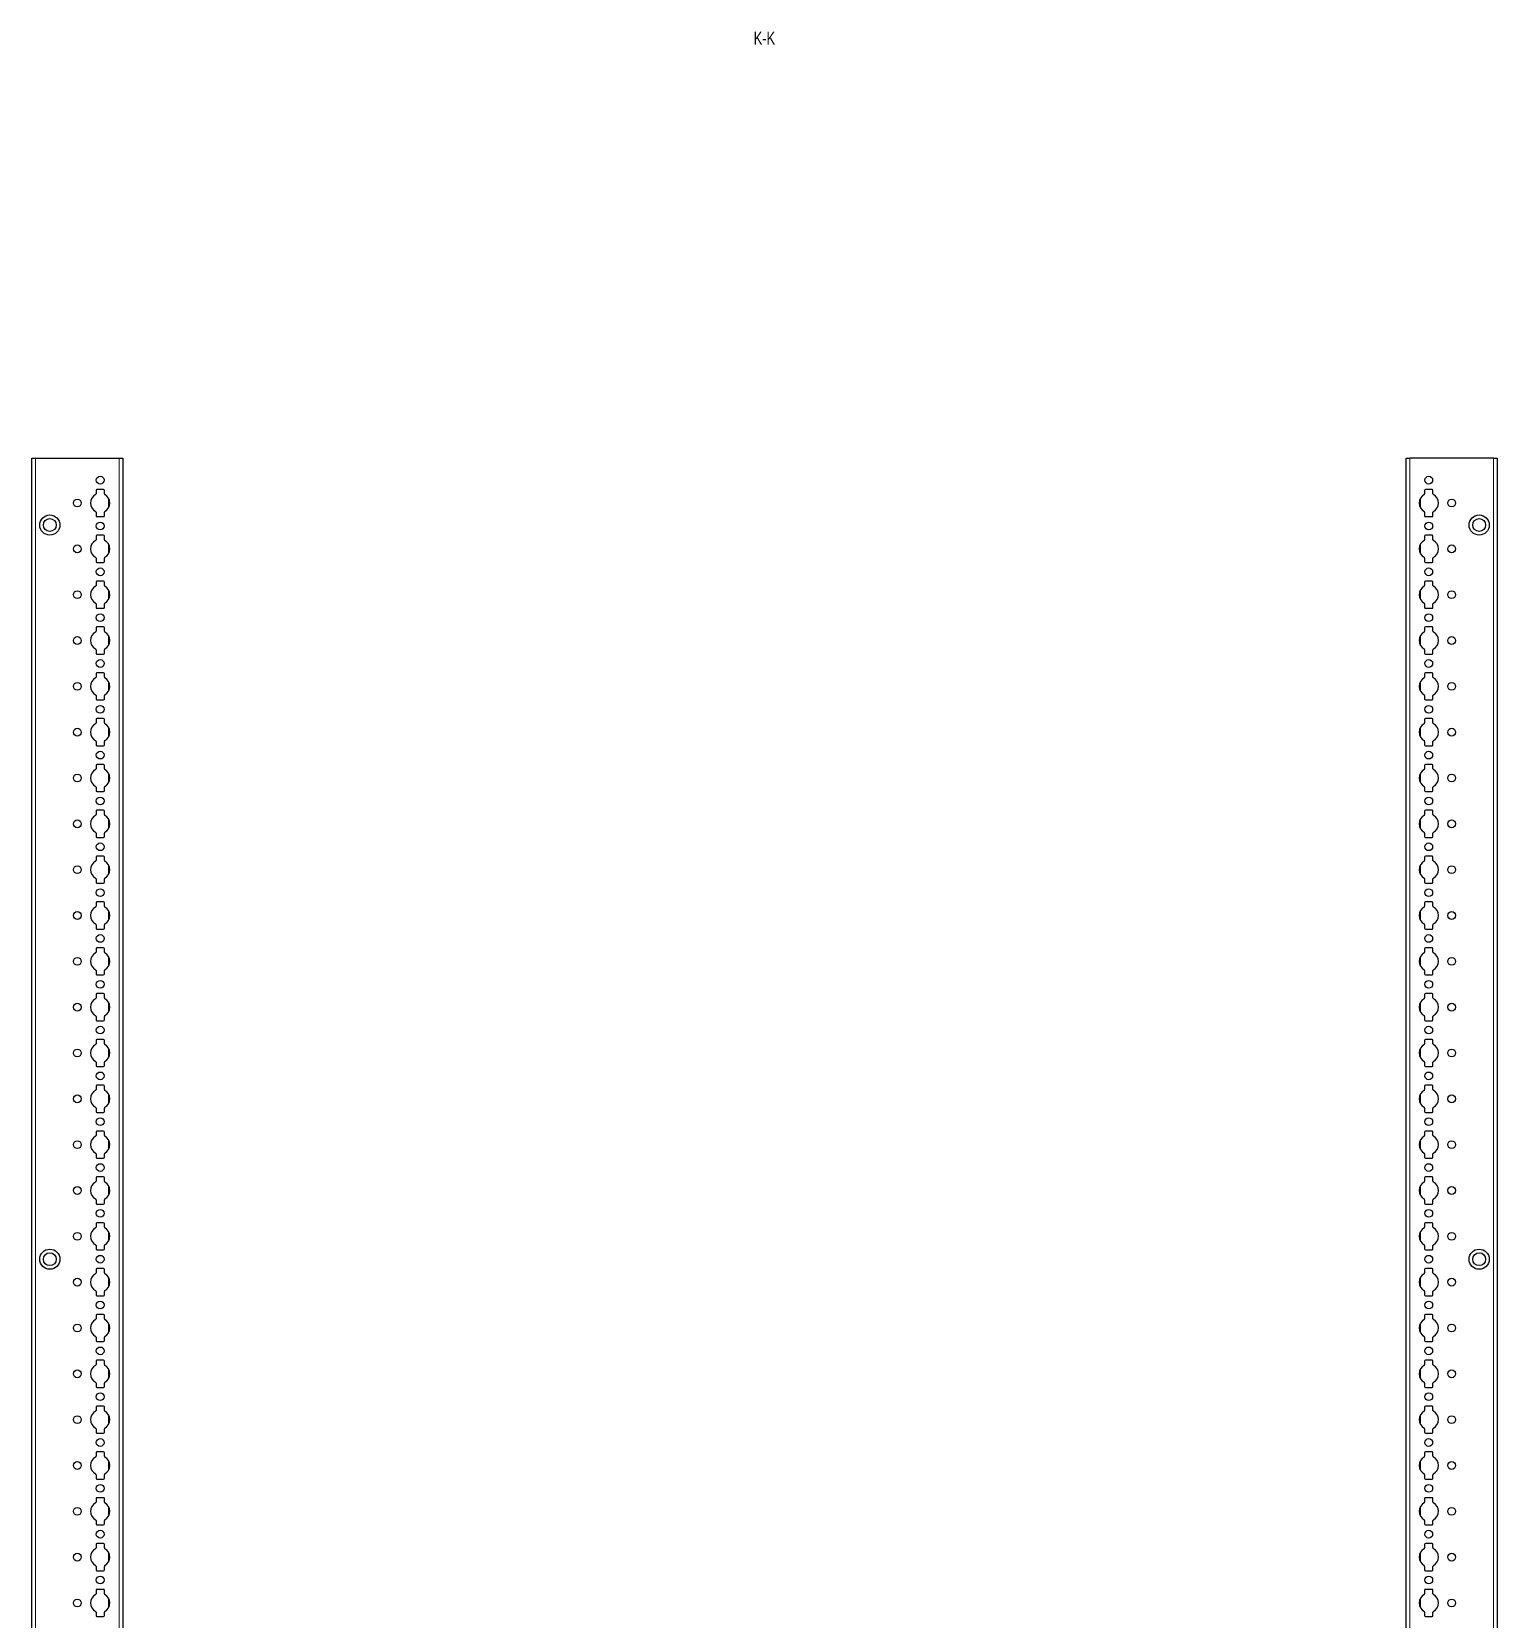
# Model space of a CAD drawing. Header units: millimetres. Extents: x -199 to 4054, y -1847 to 1507.
# Drawn here: x 3255 to 4054, y 14 to 880 of the extents above; entities that cross this region are included whole.
import ezdxf

# ---------------------------------------------------------------- set-up
doc = ezdxf.new("R2010")
doc.units = ezdxf.units.MM
doc.layers.add('FORMAT', color=7, linetype='Continuous')
doc.styles.add('SLDTEXTSTYLE0', font='TXT', dxfattribs={"width": 0.75})

msp = doc.modelspace()

# ---------------------------------------------------------------- linework, layer by layer
at = {"color": 7, "linetype": 'Continuous', "lineweight": 25}
for p, q in [((3254.87, -851.79), (3254.87, 647.21)), ((3254.87, 647.21), (3256.87, 647.21)), ((3256.87, 647.21), (3302.57, 647.21)), ((3302.57, 647.21), (3304.57, 647.21)), ((3304.57, 647.21), (3304.57, -851.79)), ((4004.57, -851.79), (4004.57, 647.21)), ((4004.57, 647.21), (4006.57, 647.21)), ((4052.27, 647.21), (4006.57, 647.21)), ((4052.27, 647.21), (4054.27, 647.21)), ((4054.27, 647.21), (4054.27, -851.79)), ((3289.92, 629.61), (3289.92, 627.73)), ((3294.02, 630.11), (3290.42, 630.11)), ((3294.52, 627.73), (3294.52, 629.61)), ((4014.62, 629.61), (4014.62, 627.73)), ((4018.72, 630.11), (4015.12, 630.11)), ((4019.22, 627.73), (4019.22, 629.61)), ((3289.92, 617.68), (3289.92, 615.81)), ((3290.42, 615.31), (3294.02, 615.31)), ((3294.52, 615.81), (3294.52, 617.68)), ((4014.62, 617.68), (4014.62, 615.81)), ((4015.12, 615.31), (4018.72, 615.31)), ((4019.22, 615.81), (4019.22, 617.68)), ((3289.92, 604.61), (3289.92, 602.73)), ((3294.02, 605.11), (3290.42, 605.11)), ((3294.52, 602.73), (3294.52, 604.61)), ((4014.62, 604.61), (4014.62, 602.73)), ((4018.72, 605.11), (4015.12, 605.11)), ((4019.22, 602.73), (4019.22, 604.61)), ((3289.92, 592.68), (3289.92, 590.81)), ((3290.42, 590.31), (3294.02, 590.31)), ((3294.52, 590.81), (3294.52, 592.68)), ((4014.62, 592.68), (4014.62, 590.81)), ((4015.12, 590.31), (4018.72, 590.31)), ((4019.22, 590.81), (4019.22, 592.68)), ((3289.92, 579.61), (3289.92, 577.73)), ((3294.02, 580.11), (3290.42, 580.11)), ((3294.52, 577.73), (3294.52, 579.61)), ((4014.62, 579.61), (4014.62, 577.73)), ((4018.72, 580.11), (4015.12, 580.11)), ((4019.22, 577.73), (4019.22, 579.61)), ((3289.92, 567.68), (3289.92, 565.81)), ((3290.42, 565.31), (3294.02, 565.31)), ((3294.52, 565.81), (3294.52, 567.68)), ((4014.62, 567.68), (4014.62, 565.81)), ((4015.12, 565.31), (4018.72, 565.31)), ((4019.22, 565.81), (4019.22, 567.68)), ((3289.92, 554.61), (3289.92, 552.73)), ((3294.02, 555.11), (3290.42, 555.11)), ((3294.52, 552.73), (3294.52, 554.61)), ((4014.62, 554.61), (4014.62, 552.73)), ((4018.72, 555.11), (4015.12, 555.11)), ((4019.22, 552.73), (4019.22, 554.61)), ((3289.92, 542.68), (3289.92, 540.81)), ((3290.42, 540.31), (3294.02, 540.31)), ((3294.52, 540.81), (3294.52, 542.68)), ((4014.62, 542.68), (4014.62, 540.81)), ((4015.12, 540.31), (4018.72, 540.31)), ((4019.22, 540.81), (4019.22, 542.68)), ((3289.92, 529.61), (3289.92, 527.73)), ((3294.02, 530.11), (3290.42, 530.11)), ((3294.52, 527.73), (3294.52, 529.61)), ((4014.62, 529.61), (4014.62, 527.73)), ((4018.72, 530.11), (4015.12, 530.11)), ((4019.22, 527.73), (4019.22, 529.61)), ((3289.92, 517.68), (3289.92, 515.81)), ((3290.42, 515.31), (3294.02, 515.31)), ((3294.52, 515.81), (3294.52, 517.68)), ((4014.62, 517.68), (4014.62, 515.81)), ((4015.12, 515.31), (4018.72, 515.31)), ((4019.22, 515.81), (4019.22, 517.68)), ((3289.92, 504.61), (3289.92, 502.73)), ((3294.02, 505.11), (3290.42, 505.11)), ((3294.52, 502.73), (3294.52, 504.61)), ((4014.62, 504.61), (4014.62, 502.73)), ((4018.72, 505.11), (4015.12, 505.11)), ((4019.22, 502.73), (4019.22, 504.61)), ((3289.92, 492.68), (3289.92, 490.81)), ((3290.42, 490.31), (3294.02, 490.31)), ((3294.52, 490.81), (3294.52, 492.68)), ((4014.62, 492.68), (4014.62, 490.81)), ((4015.12, 490.31), (4018.72, 490.31)), ((4019.22, 490.81), (4019.22, 492.68)), ((3289.92, 479.61), (3289.92, 477.73)), ((3294.02, 480.11), (3290.42, 480.11)), ((3294.52, 477.73), (3294.52, 479.61)), ((4014.62, 479.61), (4014.62, 477.73)), ((4018.72, 480.11), (4015.12, 480.11)), ((4019.22, 477.73), (4019.22, 479.61)), ((3289.92, 467.68), (3289.92, 465.81)), ((3294.52, 465.81), (3294.52, 467.68)), ((4014.62, 467.68), (4014.62, 465.81)), ((4019.22, 465.81), (4019.22, 467.68)), ((3290.42, 465.31), (3294.02, 465.31)), ((4015.12, 465.31), (4018.72, 465.31)), ((3289.92, 454.61), (3289.92, 452.73)), ((3294.02, 455.11), (3290.42, 455.11)), ((3294.52, 452.73), (3294.52, 454.61)), ((4014.62, 454.61), (4014.62, 452.73)), ((4018.72, 455.11), (4015.12, 455.11)), ((4019.22, 452.73), (4019.22, 454.61)), ((3289.92, 442.68), (3289.92, 440.81)), ((3294.52, 440.81), (3294.52, 442.68)), ((4014.62, 442.68), (4014.62, 440.81)), ((4019.22, 440.81), (4019.22, 442.68)), ((3290.42, 440.31), (3294.02, 440.31)), ((4015.12, 440.31), (4018.72, 440.31)), ((3289.92, 429.61), (3289.92, 427.73)), ((3294.02, 430.11), (3290.42, 430.11)), ((3294.52, 427.73), (3294.52, 429.61)), ((4014.62, 429.61), (4014.62, 427.73)), ((4018.72, 430.11), (4015.12, 430.11)), ((4019.22, 427.73), (4019.22, 429.61)), ((3289.92, 417.68), (3289.92, 415.81)), ((3294.52, 415.81), (3294.52, 417.68)), ((4014.62, 417.68), (4014.62, 415.81)), ((4019.22, 415.81), (4019.22, 417.68)), ((3290.42, 415.31), (3294.02, 415.31)), ((4015.12, 415.31), (4018.72, 415.31)), ((3289.92, 404.61), (3289.92, 402.73)), ((3294.02, 405.11), (3290.42, 405.11)), ((3294.52, 402.73), (3294.52, 404.61)), ((4014.62, 404.61), (4014.62, 402.73)), ((4018.72, 405.11), (4015.12, 405.11)), ((4019.22, 402.73), (4019.22, 404.61)), ((3289.92, 392.68), (3289.92, 390.81)), ((3290.42, 390.31), (3294.02, 390.31)), ((3294.52, 390.81), (3294.52, 392.68)), ((4014.62, 392.68), (4014.62, 390.81)), ((4015.12, 390.31), (4018.72, 390.31)), ((4019.22, 390.81), (4019.22, 392.68)), ((3289.92, 379.61), (3289.92, 377.73)), ((3294.02, 380.11), (3290.42, 380.11)), ((3294.52, 377.73), (3294.52, 379.61)), ((4014.62, 379.61), (4014.62, 377.73)), ((4018.72, 380.11), (4015.12, 380.11)), ((4019.22, 377.73), (4019.22, 379.61)), ((3289.92, 367.68), (3289.92, 365.81)), ((3290.42, 365.31), (3294.02, 365.31)), ((3294.52, 365.81), (3294.52, 367.68)), ((4014.62, 367.68), (4014.62, 365.81)), ((4015.12, 365.31), (4018.72, 365.31)), ((4019.22, 365.81), (4019.22, 367.68)), ((3294.02, 355.11), (3290.42, 355.11)), ((4018.72, 355.11), (4015.12, 355.11)), ((3289.92, 354.61), (3289.92, 352.73)), ((3294.52, 352.73), (3294.52, 354.61)), ((4014.62, 354.61), (4014.62, 352.73)), ((4019.22, 352.73), (4019.22, 354.61)), ((3289.92, 342.68), (3289.92, 340.81)), ((3290.42, 340.31), (3294.02, 340.31)), ((3294.52, 340.81), (3294.52, 342.68)), ((4014.62, 342.68), (4014.62, 340.81)), ((4015.12, 340.31), (4018.72, 340.31)), ((4019.22, 340.81), (4019.22, 342.68)), ((3289.92, 329.61), (3289.92, 327.73)), ((3294.02, 330.11), (3290.42, 330.11)), ((3294.52, 327.73), (3294.52, 329.61)), ((4014.62, 329.61), (4014.62, 327.73)), ((4018.72, 330.11), (4015.12, 330.11)), ((4019.22, 327.73), (4019.22, 329.61)), ((3289.92, 317.68), (3289.92, 315.81)), ((3290.42, 315.31), (3294.02, 315.31)), ((3294.52, 315.81), (3294.52, 317.68)), ((4014.62, 317.68), (4014.62, 315.81)), ((4015.12, 315.31), (4018.72, 315.31)), ((4019.22, 315.81), (4019.22, 317.68)), ((3289.92, 304.61), (3289.92, 302.73)), ((3294.02, 305.11), (3290.42, 305.11)), ((3294.52, 302.73), (3294.52, 304.61)), ((4014.62, 304.61), (4014.62, 302.73)), ((4018.72, 305.11), (4015.12, 305.11)), ((4019.22, 302.73), (4019.22, 304.61)), ((3289.92, 292.68), (3289.92, 290.81)), ((3290.42, 290.31), (3294.02, 290.31)), ((3294.52, 290.81), (3294.52, 292.68)), ((4014.62, 292.68), (4014.62, 290.81)), ((4015.12, 290.31), (4018.72, 290.31)), ((4019.22, 290.81), (4019.22, 292.68)), ((3289.92, 279.61), (3289.92, 277.73)), ((3294.02, 280.11), (3290.42, 280.11)), ((3294.52, 277.73), (3294.52, 279.61)), ((4014.62, 279.61), (4014.62, 277.73)), ((4018.72, 280.11), (4015.12, 280.11)), ((4019.22, 277.73), (4019.22, 279.61)), ((3289.92, 267.68), (3289.92, 265.81)), ((3290.42, 265.31), (3294.02, 265.31)), ((3294.52, 265.81), (3294.52, 267.68)), ((4014.62, 267.68), (4014.62, 265.81)), ((4015.12, 265.31), (4018.72, 265.31)), ((4019.22, 265.81), (4019.22, 267.68)), ((3289.92, 254.61), (3289.92, 252.73)), ((3294.02, 255.11), (3290.42, 255.11)), ((3294.52, 252.73), (3294.52, 254.61)), ((4014.62, 254.61), (4014.62, 252.73)), ((4018.72, 255.11), (4015.12, 255.11)), ((4019.22, 252.73), (4019.22, 254.61)), ((3289.92, 242.68), (3289.92, 240.81)), ((3294.52, 240.81), (3294.52, 242.68)), ((4014.62, 242.68), (4014.62, 240.81)), ((4019.22, 240.81), (4019.22, 242.68)), ((3290.42, 240.31), (3294.02, 240.31)), ((4015.12, 240.31), (4018.72, 240.31)), ((3289.92, 229.61), (3289.92, 227.73)), ((3294.02, 230.11), (3290.42, 230.11)), ((3294.52, 227.73), (3294.52, 229.61)), ((4014.62, 229.61), (4014.62, 227.73)), ((4018.72, 230.11), (4015.12, 230.11)), ((4019.22, 227.73), (4019.22, 229.61)), ((3289.92, 217.68), (3289.92, 215.81)), ((3294.52, 215.81), (3294.52, 217.68)), ((4014.62, 217.68), (4014.62, 215.81)), ((4019.22, 215.81), (4019.22, 217.68)), ((3290.42, 215.31), (3294.02, 215.31)), ((4015.12, 215.31), (4018.72, 215.31)), ((3289.92, 204.61), (3289.92, 202.73)), ((3294.02, 205.11), (3290.42, 205.11)), ((3294.52, 202.73), (3294.52, 204.61)), ((4014.62, 204.61), (4014.62, 202.73)), ((4018.72, 205.11), (4015.12, 205.11)), ((4019.22, 202.73), (4019.22, 204.61)), ((3289.92, 192.68), (3289.92, 190.81)), ((3294.52, 190.81), (3294.52, 192.68)), ((4014.62, 192.68), (4014.62, 190.81)), ((4019.22, 190.81), (4019.22, 192.68)), ((3290.42, 190.31), (3294.02, 190.31)), ((4015.12, 190.31), (4018.72, 190.31)), ((3289.92, 179.61), (3289.92, 177.73)), ((3294.02, 180.11), (3290.42, 180.11)), ((3294.52, 177.73), (3294.52, 179.61)), ((4014.62, 179.61), (4014.62, 177.73)), ((4018.72, 180.11), (4015.12, 180.11)), ((4019.22, 177.73), (4019.22, 179.61)), ((3289.92, 167.68), (3289.92, 165.81)), ((3290.42, 165.31), (3294.02, 165.31)), ((3294.52, 165.81), (3294.52, 167.68)), ((4014.62, 167.68), (4014.62, 165.81)), ((4015.12, 165.31), (4018.72, 165.31)), ((4019.22, 165.81), (4019.22, 167.68)), ((3289.92, 154.61), (3289.92, 152.73)), ((3294.02, 155.11), (3290.42, 155.11)), ((3294.52, 152.73), (3294.52, 154.61)), ((4014.62, 154.61), (4014.62, 152.73)), ((4018.72, 155.11), (4015.12, 155.11)), ((4019.22, 152.73), (4019.22, 154.61)), ((3289.92, 142.68), (3289.92, 140.81)), ((3290.42, 140.31), (3294.02, 140.31)), ((3294.52, 140.81), (3294.52, 142.68)), ((4014.62, 142.68), (4014.62, 140.81)), ((4015.12, 140.31), (4018.72, 140.31)), ((4019.22, 140.81), (4019.22, 142.68)), ((3294.02, 130.11), (3290.42, 130.11)), ((4018.72, 130.11), (4015.12, 130.11)), ((3289.92, 129.61), (3289.92, 127.73)), ((3294.52, 127.73), (3294.52, 129.61)), ((4014.62, 129.61), (4014.62, 127.73)), ((4019.22, 127.73), (4019.22, 129.61)), ((3289.92, 117.68), (3289.92, 115.81)), ((3290.42, 115.31), (3294.02, 115.31)), ((3294.52, 115.81), (3294.52, 117.68)), ((4014.62, 117.68), (4014.62, 115.81)), ((4015.12, 115.31), (4018.72, 115.31)), ((4019.22, 115.81), (4019.22, 117.68)), ((3289.92, 104.61), (3289.92, 102.73)), ((3294.02, 105.11), (3290.42, 105.11)), ((3294.52, 102.73), (3294.52, 104.61)), ((4014.62, 104.61), (4014.62, 102.73)), ((4018.72, 105.11), (4015.12, 105.11)), ((4019.22, 102.73), (4019.22, 104.61)), ((3289.92, 92.68), (3289.92, 90.81)), ((3290.42, 90.31), (3294.02, 90.31)), ((3294.52, 90.81), (3294.52, 92.68)), ((4014.62, 92.68), (4014.62, 90.81)), ((4015.12, 90.31), (4018.72, 90.31)), ((4019.22, 90.81), (4019.22, 92.68)), ((3289.92, 79.61), (3289.92, 77.73)), ((3294.02, 80.11), (3290.42, 80.11)), ((3294.52, 77.73), (3294.52, 79.61)), ((4014.62, 79.61), (4014.62, 77.73)), ((4018.72, 80.11), (4015.12, 80.11)), ((4019.22, 77.73), (4019.22, 79.61)), ((3289.92, 67.68), (3289.92, 65.81)), ((3290.42, 65.31), (3294.02, 65.31)), ((3294.52, 65.81), (3294.52, 67.68)), ((4014.62, 67.68), (4014.62, 65.81)), ((4015.12, 65.31), (4018.72, 65.31)), ((4019.22, 65.81), (4019.22, 67.68)), ((3289.92, 54.61), (3289.92, 52.73)), ((3294.02, 55.11), (3290.42, 55.11)), ((3294.52, 52.73), (3294.52, 54.61)), ((4014.62, 54.61), (4014.62, 52.73)), ((4018.72, 55.11), (4015.12, 55.11)), ((4019.22, 52.73), (4019.22, 54.61)), ((3289.92, 42.68), (3289.92, 40.81)), ((3290.42, 40.31), (3294.02, 40.31)), ((3294.52, 40.81), (3294.52, 42.68)), ((4014.62, 42.68), (4014.62, 40.81)), ((4015.12, 40.31), (4018.72, 40.31)), ((4019.22, 40.81), (4019.22, 42.68)), ((3289.92, 29.61), (3289.92, 27.73)), ((3294.02, 30.11), (3290.42, 30.11)), ((3294.52, 27.73), (3294.52, 29.61)), ((4014.62, 29.61), (4014.62, 27.73)), ((4018.72, 30.11), (4015.12, 30.11)), ((4019.22, 27.73), (4019.22, 29.61)), ((3289.92, 17.68), (3289.92, 15.81)), ((3294.52, 15.81), (3294.52, 17.68)), ((4014.62, 17.68), (4014.62, 15.81)), ((4019.22, 15.81), (4019.22, 17.68)), ((3290.42, 15.31), (3294.02, 15.31)), ((4015.12, 15.31), (4018.72, 15.31))]:
    msp.add_line(p, q, dxfattribs=at)
at = {"color": 8, "linetype": 'Continuous', "lineweight": 18}
for p, q in [((3256.87, 647.21), (3256.87, -851.79)), ((3302.57, -851.79), (3302.57, 647.21)), ((4006.57, 647.21), (4006.57, -851.79)), ((4052.27, -851.79), (4052.27, 647.21)), ((3296.72, 620), (3296.72, 625.41)), ((4012.42, 625.41), (4012.42, 620)), ((3296.72, 595), (3296.72, 600.41)), ((4012.42, 600.41), (4012.42, 595)), ((3296.72, 570), (3296.72, 575.41)), ((4012.42, 575.41), (4012.42, 570)), ((3296.72, 545), (3296.72, 550.41)), ((4012.42, 550.41), (4012.42, 545)), ((3296.72, 520), (3296.72, 525.41)), ((4012.42, 525.41), (4012.42, 520)), ((3296.72, 495), (3296.72, 500.41)), ((4012.42, 500.41), (4012.42, 495)), ((3296.72, 470), (3296.72, 475.41)), ((4012.42, 475.41), (4012.42, 470)), ((3296.72, 445), (3296.72, 450.41)), ((4012.42, 450.41), (4012.42, 445)), ((3296.72, 420), (3296.72, 425.41)), ((4012.42, 425.41), (4012.42, 420)), ((3296.72, 395), (3296.72, 400.41)), ((4012.42, 400.41), (4012.42, 395)), ((3296.72, 370), (3296.72, 375.41)), ((4012.42, 375.41), (4012.42, 370)), ((3296.72, 345), (3296.72, 350.41)), ((4012.42, 350.41), (4012.42, 345)), ((3296.72, 320), (3296.72, 325.41)), ((4012.42, 325.41), (4012.42, 320)), ((3296.72, 295), (3296.72, 300.41)), ((4012.42, 300.41), (4012.42, 295)), ((3296.72, 270), (3296.72, 275.41)), ((4012.42, 275.41), (4012.42, 270)), ((3296.72, 245), (3296.72, 250.41)), ((4012.42, 250.41), (4012.42, 245)), ((3296.72, 220), (3296.72, 225.41)), ((4012.42, 225.41), (4012.42, 220)), ((3296.72, 195), (3296.72, 200.41)), ((4012.42, 200.41), (4012.42, 195)), ((3296.72, 170), (3296.72, 175.41)), ((4012.42, 175.41), (4012.42, 170)), ((3296.72, 145), (3296.72, 150.41)), ((4012.42, 150.41), (4012.42, 145)), ((3296.72, 120), (3296.72, 125.41)), ((4012.42, 125.41), (4012.42, 120)), ((3296.72, 95), (3296.72, 100.41)), ((4012.42, 100.41), (4012.42, 95)), ((3296.72, 70), (3296.72, 75.41)), ((4012.42, 75.41), (4012.42, 70)), ((3296.72, 45), (3296.72, 50.41)), ((4012.42, 50.41), (4012.42, 45)), ((3296.72, 20), (3296.72, 25.41)), ((4012.42, 25.41), (4012.42, 20))]:
    msp.add_line(p, q, dxfattribs=at)
at = {"color": 7, "linetype": 'Continuous', "lineweight": 25}
for centre, radius in [((3292.22, 635.21), 2.12), ((4016.92, 635.21), 2.12), ((3279.72, 622.71), 2.12), ((4029.42, 622.71), 2.13), ((3264.72, 610.71), 5.5), ((4044.42, 610.71), 5.5), ((3264.72, 610.71), 3.5), ((3292.22, 610.21), 2.12), ((4016.92, 610.21), 2.12), ((4044.42, 610.71), 3.5), ((3279.72, 597.71), 2.12), ((4029.42, 597.71), 2.13), ((3292.22, 585.21), 2.12), ((4016.92, 585.21), 2.12), ((3279.72, 572.71), 2.12), ((4029.42, 572.71), 2.13), ((3292.22, 560.21), 2.12), ((4016.92, 560.21), 2.12), ((3279.72, 547.71), 2.12), ((4029.42, 547.71), 2.13), ((3292.22, 535.21), 2.12), ((4016.92, 535.21), 2.12), ((3279.72, 522.71), 2.12), ((4029.42, 522.71), 2.13), ((3292.22, 510.21), 2.12), ((4016.92, 510.21), 2.12), ((3279.72, 497.71), 2.12), ((4029.42, 497.71), 2.13), ((3292.22, 485.21), 2.12), ((4016.92, 485.21), 2.12), ((3279.72, 472.71), 2.12), ((4029.42, 472.71), 2.13), ((3292.22, 460.21), 2.12), ((4016.92, 460.21), 2.12), ((3279.72, 447.71), 2.12), ((4029.42, 447.71), 2.13), ((3292.22, 435.21), 2.12), ((4016.92, 435.21), 2.12), ((3279.72, 422.71), 2.12), ((4029.42, 422.71), 2.13), ((3292.22, 410.21), 2.12), ((4016.92, 410.21), 2.12), ((3279.72, 397.71), 2.12), ((4029.42, 397.71), 2.13), ((3292.22, 385.21), 2.12), ((4016.92, 385.21), 2.12), ((3279.72, 372.71), 2.12), ((4029.42, 372.71), 2.13), ((3292.22, 360.21), 2.12), ((4016.92, 360.21), 2.12), ((3279.72, 347.71), 2.12), ((4029.42, 347.71), 2.13), ((3292.22, 335.21), 2.12), ((4016.92, 335.21), 2.12), ((3279.72, 322.71), 2.12), ((4029.42, 322.71), 2.13), ((3292.22, 310.21), 2.12), ((4016.92, 310.21), 2.12), ((3279.72, 297.71), 2.12), ((4029.42, 297.71), 2.13), ((3292.22, 285.21), 2.12), ((4016.92, 285.21), 2.12), ((3279.72, 272.71), 2.12), ((4029.42, 272.71), 2.13), ((3292.22, 260.21), 2.12), ((4016.92, 260.21), 2.12), ((3279.72, 247.71), 2.12), ((4029.42, 247.71), 2.13), ((3292.22, 235.21), 2.12), ((4016.92, 235.21), 2.12), ((3279.72, 222.71), 2.12), ((4029.42, 222.71), 2.13), ((3264.72, 210.21), 5.5), ((3264.72, 210.21), 3.5), ((3292.22, 210.21), 2.12), ((4016.92, 210.21), 2.12), ((4044.42, 210.21), 5.5), ((4044.42, 210.21), 3.5), ((3279.72, 197.71), 2.12), ((4029.42, 197.71), 2.12), ((3292.22, 185.21), 2.12), ((4016.92, 185.21), 2.12), ((3279.72, 172.71), 2.12), ((4029.42, 172.71), 2.12), ((3292.22, 160.21), 2.12), ((4016.92, 160.21), 2.12), ((3279.72, 147.71), 2.12), ((4029.42, 147.71), 2.12), ((3292.22, 135.21), 2.12), ((4016.92, 135.21), 2.12), ((3279.72, 122.71), 2.12), ((4029.42, 122.71), 2.12), ((3292.22, 110.21), 2.12), ((4016.92, 110.21), 2.12), ((3279.72, 97.71), 2.12), ((4029.42, 97.71), 2.12), ((3292.22, 85.21), 2.12), ((4016.92, 85.21), 2.12), ((3279.72, 72.71), 2.12), ((4029.42, 72.71), 2.12), ((3292.22, 60.21), 2.12), ((4016.92, 60.21), 2.12), ((3279.72, 47.71), 2.12), ((4029.42, 47.71), 2.12), ((3292.22, 35.21), 2.12), ((4016.92, 35.21), 2.12), ((3279.72, 22.71), 2.12), ((4029.42, 22.71), 2.12)]:
    msp.add_circle(centre, radius, dxfattribs=at)
for centre, radius, start, end in [((3292.22, 622.71), 5.25, 119.14074, 240.85926), ((3289.42, 627.73), 0.5, 299.14074, 0), ((3290.42, 629.61), 0.5, 90, 180), ((3294.02, 629.61), 0.5, 0, 90), ((3295.02, 627.73), 0.5, 180, 240.85926), ((3292.22, 622.71), 5.25, 299.14074, 60.85926), ((4016.92, 622.71), 5.25, 119.14074, 240.85926), ((4014.12, 627.73), 0.5, 299.14074, 0), ((4015.12, 629.61), 0.5, 90, 180), ((4018.72, 629.61), 0.5, 0, 90), ((4019.72, 627.73), 0.5, 180, 240.85926), ((4016.92, 622.71), 5.25, 299.14074, 60.85926), ((3289.42, 617.68), 0.5, 0, 60.85926), ((3290.42, 615.81), 0.5, 180, 270), ((3294.02, 615.81), 0.5, 270, 0), ((3295.02, 617.68), 0.5, 119.14074, 180), ((4014.12, 617.68), 0.5, 0, 60.85926), ((4015.12, 615.81), 0.5, 180, 270), ((4018.72, 615.81), 0.5, 270, 0), ((4019.72, 617.68), 0.5, 119.14074, 180), ((3292.22, 597.71), 5.25, 119.14074, 240.85926), ((3289.42, 602.73), 0.5, 299.14074, 0), ((3290.42, 604.61), 0.5, 90, 180), ((3294.02, 604.61), 0.5, 0, 90), ((3295.02, 602.73), 0.5, 180, 240.85926), ((3292.22, 597.71), 5.25, 299.14074, 60.85926), ((4016.92, 597.71), 5.25, 119.14074, 240.85926), ((4014.12, 602.73), 0.5, 299.14074, 0), ((4015.12, 604.61), 0.5, 90, 180), ((4018.72, 604.61), 0.5, 0, 90), ((4019.72, 602.73), 0.5, 180, 240.85926), ((4016.92, 597.71), 5.25, 299.14074, 60.85926), ((3289.42, 592.68), 0.5, 0, 60.85926), ((3290.42, 590.81), 0.5, 180, 270), ((3294.02, 590.81), 0.5, 270, 0), ((3295.02, 592.68), 0.5, 119.14074, 180), ((4014.12, 592.68), 0.5, 0, 60.85926), ((4015.12, 590.81), 0.5, 180, 270), ((4018.72, 590.81), 0.5, 270, 0), ((4019.72, 592.68), 0.5, 119.14074, 180), ((3292.22, 572.71), 5.25, 119.14074, 240.85926), ((3289.42, 577.73), 0.5, 299.14074, 0), ((3290.42, 579.61), 0.5, 90, 180), ((3294.02, 579.61), 0.5, 0, 90), ((3295.02, 577.73), 0.5, 180, 240.85926), ((3292.22, 572.71), 5.25, 299.14074, 60.85926), ((4016.92, 572.71), 5.25, 119.14074, 240.85926), ((4014.12, 577.73), 0.5, 299.14074, 0), ((4015.12, 579.61), 0.5, 90, 180), ((4018.72, 579.61), 0.5, 0, 90), ((4019.72, 577.73), 0.5, 180, 240.85926), ((4016.92, 572.71), 5.25, 299.14074, 60.85926), ((3289.42, 567.68), 0.5, 0, 60.85926), ((3290.42, 565.81), 0.5, 180, 270), ((3294.02, 565.81), 0.5, 270, 0), ((3295.02, 567.68), 0.5, 119.14074, 180), ((4014.12, 567.68), 0.5, 0, 60.85926), ((4015.12, 565.81), 0.5, 180, 270), ((4018.72, 565.81), 0.5, 270, 0), ((4019.72, 567.68), 0.5, 119.14074, 180), ((3290.42, 554.61), 0.5, 90, 180), ((3294.02, 554.61), 0.5, 0, 90), ((4015.12, 554.61), 0.5, 90, 180), ((4018.72, 554.61), 0.5, 0, 90), ((3292.22, 547.71), 5.25, 119.14074, 240.85926), ((3289.42, 552.73), 0.5, 299.14074, 0), ((3295.02, 552.73), 0.5, 180, 240.85926), ((3292.22, 547.71), 5.25, 299.14074, 60.85926), ((4016.92, 547.71), 5.25, 119.14074, 240.85926), ((4014.12, 552.73), 0.5, 299.14074, 0), ((4019.72, 552.73), 0.5, 180, 240.85926), ((4016.92, 547.71), 5.25, 299.14074, 60.85926), ((3289.42, 542.68), 0.5, 0, 60.85926), ((3290.42, 540.81), 0.5, 180, 270), ((3294.02, 540.81), 0.5, 270, 0), ((3295.02, 542.68), 0.5, 119.14074, 180), ((4014.12, 542.68), 0.5, 0, 60.85926), ((4015.12, 540.81), 0.5, 180, 270), ((4018.72, 540.81), 0.5, 270, 0), ((4019.72, 542.68), 0.5, 119.14074, 180), ((3290.42, 529.61), 0.5, 90, 180), ((3294.02, 529.61), 0.5, 0, 90), ((4015.12, 529.61), 0.5, 90, 180), ((4018.72, 529.61), 0.5, 0, 90), ((3292.22, 522.71), 5.25, 119.14074, 240.85926), ((3289.42, 527.73), 0.5, 299.14074, 0), ((3295.02, 527.73), 0.5, 180, 240.85926), ((3292.22, 522.71), 5.25, 299.14074, 60.85926), ((4016.92, 522.71), 5.25, 119.14074, 240.85926), ((4014.12, 527.73), 0.5, 299.14074, 0), ((4019.72, 527.73), 0.5, 180, 240.85926), ((4016.92, 522.71), 5.25, 299.14074, 60.85926), ((3289.42, 517.68), 0.5, 0, 60.85926), ((3290.42, 515.81), 0.5, 180, 270), ((3294.02, 515.81), 0.5, 270, 0), ((3295.02, 517.68), 0.5, 119.14074, 180), ((4014.12, 517.68), 0.5, 0, 60.85926), ((4015.12, 515.81), 0.5, 180, 270), ((4018.72, 515.81), 0.5, 270, 0), ((4019.72, 517.68), 0.5, 119.14074, 180), ((3292.22, 497.71), 5.25, 119.14074, 240.85926), ((3289.42, 502.73), 0.5, 299.14074, 0), ((3290.42, 504.61), 0.5, 90, 180), ((3294.02, 504.61), 0.5, 0, 90), ((3295.02, 502.73), 0.5, 180, 240.85926), ((3292.22, 497.71), 5.25, 299.14074, 60.85926), ((4016.92, 497.71), 5.25, 119.14074, 240.85926), ((4014.12, 502.73), 0.5, 299.14074, 0), ((4015.12, 504.61), 0.5, 90, 180), ((4018.72, 504.61), 0.5, 0, 90), ((4019.72, 502.73), 0.5, 180, 240.85926), ((4016.92, 497.71), 5.25, 299.14074, 60.85926), ((3289.42, 492.68), 0.5, 0, 60.85926), ((3290.42, 490.81), 0.5, 180, 270), ((3294.02, 490.81), 0.5, 270, 0), ((3295.02, 492.68), 0.5, 119.14074, 180), ((4014.12, 492.68), 0.5, 0, 60.85926), ((4015.12, 490.81), 0.5, 180, 270), ((4018.72, 490.81), 0.5, 270, 0), ((4019.72, 492.68), 0.5, 119.14074, 180), ((3292.22, 472.71), 5.25, 119.14074, 240.85926), ((3289.42, 477.73), 0.5, 299.14074, 0), ((3290.42, 479.61), 0.5, 90, 180), ((3294.02, 479.61), 0.5, 0, 90), ((3295.02, 477.73), 0.5, 180, 240.85926), ((3292.22, 472.71), 5.25, 299.14074, 60.85926), ((4016.92, 472.71), 5.25, 119.14074, 240.85926), ((4014.12, 477.73), 0.5, 299.14074, 0), ((4015.12, 479.61), 0.5, 90, 180), ((4018.72, 479.61), 0.5, 0, 90), ((4019.72, 477.73), 0.5, 180, 240.85926), ((4016.92, 472.71), 5.25, 299.14074, 60.85926), ((3289.42, 467.68), 0.5, 0, 60.85926), ((3295.02, 467.68), 0.5, 119.14074, 180), ((4014.12, 467.68), 0.5, 0, 60.85926), ((4019.72, 467.68), 0.5, 119.14074, 180), ((3290.42, 465.81), 0.5, 180, 270), ((3294.02, 465.81), 0.5, 270, 0), ((4015.12, 465.81), 0.5, 180, 270), ((4018.72, 465.81), 0.5, 270, 0), ((3292.22, 447.71), 5.25, 119.14074, 240.85926), ((3289.42, 452.73), 0.5, 299.14074, 0), ((3290.42, 454.61), 0.5, 90, 180), ((3294.02, 454.61), 0.5, 0, 90), ((3295.02, 452.73), 0.5, 180, 240.85926), ((3292.22, 447.71), 5.25, 299.14074, 60.85926), ((4016.92, 447.71), 5.25, 119.14074, 240.85926), ((4014.12, 452.73), 0.5, 299.14074, 0), ((4015.12, 454.61), 0.5, 90, 180), ((4018.72, 454.61), 0.5, 360, 90), ((4019.72, 452.73), 0.5, 180, 240.85926), ((4016.92, 447.71), 5.25, 299.14074, 60.85926), ((3289.42, 442.68), 0.5, 0, 60.85926), ((3295.02, 442.68), 0.5, 119.14074, 180), ((4014.12, 442.68), 0.5, 0, 60.85926), ((4019.72, 442.68), 0.5, 119.14074, 180), ((3290.42, 440.81), 0.5, 180, 270), ((3294.02, 440.81), 0.5, 270, 0), ((4015.12, 440.81), 0.5, 180, 270), ((4018.72, 440.81), 0.5, 270, 0), ((3292.22, 422.71), 5.25, 119.14074, 240.85926), ((3289.42, 427.73), 0.5, 299.14074, 0), ((3290.42, 429.61), 0.5, 90, 180), ((3294.02, 429.61), 0.5, 0, 90), ((3295.02, 427.73), 0.5, 180, 240.85926), ((3292.22, 422.71), 5.25, 299.14074, 60.85926), ((4016.92, 422.71), 5.25, 119.14074, 240.85926), ((4014.12, 427.73), 0.5, 299.14074, 0), ((4015.12, 429.61), 0.5, 90, 180), ((4018.72, 429.61), 0.5, 0, 90), ((4019.72, 427.73), 0.5, 180, 240.85926), ((4016.92, 422.71), 5.25, 299.14074, 60.85926), ((3289.42, 417.68), 0.5, 0, 60.85926), ((3290.42, 415.81), 0.5, 180, 270), ((3294.02, 415.81), 0.5, 270, 0), ((3295.02, 417.68), 0.5, 119.14074, 180), ((4014.12, 417.68), 0.5, 0, 60.85926), ((4015.12, 415.81), 0.5, 180, 270), ((4018.72, 415.81), 0.5, 270, 0), ((4019.72, 417.68), 0.5, 119.14074, 180), ((3292.22, 397.71), 5.25, 119.14074, 240.85926), ((3289.42, 402.73), 0.5, 299.14074, 0), ((3290.42, 404.61), 0.5, 90, 180), ((3294.02, 404.61), 0.5, 0, 90), ((3295.02, 402.73), 0.5, 180, 240.85926), ((3292.22, 397.71), 5.25, 299.14074, 60.85926), ((4016.92, 397.71), 5.25, 119.14074, 240.85926), ((4014.12, 402.73), 0.5, 299.14074, 0), ((4015.12, 404.61), 0.5, 90, 180), ((4018.72, 404.61), 0.5, 0, 90), ((4019.72, 402.73), 0.5, 180, 240.85926), ((4016.92, 397.71), 5.25, 299.14074, 60.85926), ((3289.42, 392.68), 0.5, 0, 60.85926), ((3290.42, 390.81), 0.5, 180, 270), ((3294.02, 390.81), 0.5, 270, 0), ((3295.02, 392.68), 0.5, 119.14074, 180), ((4014.12, 392.68), 0.5, 0, 60.85926), ((4015.12, 390.81), 0.5, 180, 270), ((4018.72, 390.81), 0.5, 270, 0), ((4019.72, 392.68), 0.5, 119.14074, 180), ((3292.22, 372.71), 5.25, 119.14074, 240.85926), ((3289.42, 377.73), 0.5, 299.14074, 0), ((3290.42, 379.61), 0.5, 90, 180), ((3294.02, 379.61), 0.5, 0, 90), ((3295.02, 377.73), 0.5, 180, 240.85926), ((3292.22, 372.71), 5.25, 299.14074, 60.85926), ((4016.92, 372.71), 5.25, 119.14074, 240.85926), ((4014.12, 377.73), 0.5, 299.14074, 0), ((4015.12, 379.61), 0.5, 90, 180), ((4018.72, 379.61), 0.5, 0, 90), ((4019.72, 377.73), 0.5, 180, 240.85926), ((4016.92, 372.71), 5.25, 299.14074, 60.85926), ((3289.42, 367.68), 0.5, 0, 60.85926), ((3290.42, 365.81), 0.5, 180, 270), ((3294.02, 365.81), 0.5, 270, 0), ((3295.02, 367.68), 0.5, 119.14074, 180), ((4014.12, 367.68), 0.5, 0, 60.85926), ((4015.12, 365.81), 0.5, 180, 270), ((4018.72, 365.81), 0.5, 270, 0), ((4019.72, 367.68), 0.5, 119.14074, 180), ((3290.42, 354.61), 0.5, 90, 180), ((3294.02, 354.61), 0.5, 0, 90), ((4015.12, 354.61), 0.5, 90, 180), ((4018.72, 354.61), 0.5, 0, 90), ((3292.22, 347.71), 5.25, 119.14074, 240.85926), ((3289.42, 352.73), 0.5, 299.14074, 0), ((3295.02, 352.73), 0.5, 180, 240.85926), ((3292.22, 347.71), 5.25, 299.14074, 60.85926), ((4016.92, 347.71), 5.25, 119.14074, 240.85926), ((4014.12, 352.73), 0.5, 299.14074, 0), ((4019.72, 352.73), 0.5, 180, 240.85926), ((4016.92, 347.71), 5.25, 299.14074, 60.85926), ((3289.42, 342.68), 0.5, 0, 60.85926), ((3290.42, 340.81), 0.5, 180, 270), ((3294.02, 340.81), 0.5, 270, 0), ((3295.02, 342.68), 0.5, 119.14074, 180), ((4014.12, 342.68), 0.5, 0, 60.85926), ((4015.12, 340.81), 0.5, 180, 270), ((4018.72, 340.81), 0.5, 270, 0), ((4019.72, 342.68), 0.5, 119.14074, 180), ((3290.42, 329.61), 0.5, 90, 180), ((3294.02, 329.61), 0.5, 0, 90), ((4015.12, 329.61), 0.5, 90, 180), ((4018.72, 329.61), 0.5, 0, 90), ((3292.22, 322.71), 5.25, 119.14074, 240.85926), ((3289.42, 327.73), 0.5, 299.14074, 0), ((3295.02, 327.73), 0.5, 180, 240.85926), ((3292.22, 322.71), 5.25, 299.14074, 60.85926), ((4016.92, 322.71), 5.25, 119.14074, 240.85926), ((4014.12, 327.73), 0.5, 299.14074, 0), ((4019.72, 327.73), 0.5, 180, 240.85926), ((4016.92, 322.71), 5.25, 299.14074, 60.85926), ((3289.42, 317.68), 0.5, 0, 60.85926), ((3290.42, 315.81), 0.5, 180, 270), ((3294.02, 315.81), 0.5, 270, 0), ((3295.02, 317.68), 0.5, 119.14074, 180), ((4014.12, 317.68), 0.5, 0, 60.85926), ((4015.12, 315.81), 0.5, 180, 270), ((4018.72, 315.81), 0.5, 270, 0), ((4019.72, 317.68), 0.5, 119.14074, 180), ((3290.42, 304.61), 0.5, 90, 180), ((3294.02, 304.61), 0.5, 0, 90), ((4015.12, 304.61), 0.5, 90, 180), ((4018.72, 304.61), 0.5, 0, 90), ((3292.22, 297.71), 5.25, 119.14074, 240.85926), ((3289.42, 302.73), 0.5, 299.14074, 0), ((3295.02, 302.73), 0.5, 180, 240.85926), ((3292.22, 297.71), 5.25, 299.14074, 60.85926), ((4016.92, 297.71), 5.25, 119.14074, 240.85926), ((4014.12, 302.73), 0.5, 299.14074, 0), ((4019.72, 302.73), 0.5, 180, 240.85926), ((4016.92, 297.71), 5.25, 299.14074, 60.85926), ((3289.42, 292.68), 0.5, 0, 60.85926), ((3290.42, 290.81), 0.5, 180, 270), ((3294.02, 290.81), 0.5, 270, 0), ((3295.02, 292.68), 0.5, 119.14074, 180), ((4014.12, 292.68), 0.5, 0, 60.85926), ((4015.12, 290.81), 0.5, 180, 270), ((4018.72, 290.81), 0.5, 270, 0), ((4019.72, 292.68), 0.5, 119.14074, 180), ((3292.22, 272.71), 5.25, 119.14074, 240.85926), ((3289.42, 277.73), 0.5, 299.14074, 0), ((3290.42, 279.61), 0.5, 90, 180), ((3294.02, 279.61), 0.5, 0, 90), ((3295.02, 277.73), 0.5, 180, 240.85926), ((3292.22, 272.71), 5.25, 299.14074, 60.85926), ((4016.92, 272.71), 5.25, 119.14074, 240.85926), ((4014.12, 277.73), 0.5, 299.14074, 0), ((4015.12, 279.61), 0.5, 90, 180), ((4018.72, 279.61), 0.5, 0, 90), ((4019.72, 277.73), 0.5, 180, 240.85926), ((4016.92, 272.71), 5.25, 299.14074, 60.85926), ((3289.42, 267.68), 0.5, 0, 60.85926), ((3290.42, 265.81), 0.5, 180, 270), ((3294.02, 265.81), 0.5, 270, 0), ((3295.02, 267.68), 0.5, 119.14074, 180), ((4014.12, 267.68), 0.5, 0, 60.85926), ((4015.12, 265.81), 0.5, 180, 270), ((4018.72, 265.81), 0.5, 270, 0), ((4019.72, 267.68), 0.5, 119.14074, 180), ((3292.22, 247.71), 5.25, 119.14074, 240.85926), ((3289.42, 252.73), 0.5, 299.14074, 0), ((3290.42, 254.61), 0.5, 90, 180), ((3294.02, 254.61), 0.5, 0, 90), ((3295.02, 252.73), 0.5, 180, 240.85926), ((3292.22, 247.71), 5.25, 299.14074, 60.85926), ((4016.92, 247.71), 5.25, 119.14074, 240.85926), ((4014.12, 252.73), 0.5, 299.14074, 0), ((4015.12, 254.61), 0.5, 90, 180), ((4018.72, 254.61), 0.5, 0, 90), ((4019.72, 252.73), 0.5, 180, 240.85926), ((4016.92, 247.71), 5.25, 299.14074, 60.85926), ((3289.42, 242.68), 0.5, 0, 60.85926), ((3295.02, 242.68), 0.5, 119.14074, 180), ((4014.12, 242.68), 0.5, 0, 60.85926), ((4019.72, 242.68), 0.5, 119.14074, 180), ((3290.42, 240.81), 0.5, 180, 270), ((3294.02, 240.81), 0.5, 270, 0), ((4015.12, 240.81), 0.5, 180, 270), ((4018.72, 240.81), 0.5, 270, 0), ((3292.22, 222.71), 5.25, 119.14074, 240.85926), ((3289.42, 227.73), 0.5, 299.14074, 0), ((3290.42, 229.61), 0.5, 90, 180), ((3294.02, 229.61), 0.5, 0, 90), ((3295.02, 227.73), 0.5, 180, 240.85926), ((3292.22, 222.71), 5.25, 299.14074, 60.85926), ((4016.92, 222.71), 5.25, 119.14074, 240.85926), ((4014.12, 227.73), 0.5, 299.14074, 0), ((4015.12, 229.61), 0.5, 90, 180), ((4018.72, 229.61), 0.5, 0, 90), ((4019.72, 227.73), 0.5, 180, 240.85926), ((4016.92, 222.71), 5.25, 299.14074, 60.85926), ((3289.42, 217.68), 0.5, 0, 60.85926), ((3295.02, 217.68), 0.5, 119.14074, 180), ((4014.12, 217.68), 0.5, 0, 60.85926), ((4019.72, 217.68), 0.5, 119.14074, 180), ((3290.42, 215.81), 0.5, 180, 270), ((3294.02, 215.81), 0.5, 270, 0), ((4015.12, 215.81), 0.5, 180, 270), ((4018.72, 215.81), 0.5, 270, 0), ((3292.22, 197.71), 5.25, 119.14074, 240.85926), ((3289.42, 202.73), 0.5, 299.14074, 0), ((3290.42, 204.61), 0.5, 90, 180), ((3294.02, 204.61), 0.5, 0, 90), ((3295.02, 202.73), 0.5, 180, 240.85926), ((3292.22, 197.71), 5.25, 299.14074, 60.85926), ((4016.92, 197.71), 5.25, 119.14074, 240.85926), ((4014.12, 202.73), 0.5, 299.14074, 0), ((4015.12, 204.61), 0.5, 90, 180), ((4018.72, 204.61), 0.5, 0, 90), ((4019.72, 202.73), 0.5, 180, 240.85926), ((4016.92, 197.71), 5.25, 299.14074, 60.85926), ((3289.42, 192.68), 0.5, 0, 60.85926), ((3290.42, 190.81), 0.5, 180, 270), ((3294.02, 190.81), 0.5, 270, 0), ((3295.02, 192.68), 0.5, 119.14074, 180), ((4014.12, 192.68), 0.5, 0, 60.85926), ((4015.12, 190.81), 0.5, 180, 270), ((4018.72, 190.81), 0.5, 270, 0), ((4019.72, 192.68), 0.5, 119.14074, 180), ((3292.22, 172.71), 5.25, 119.14074, 240.85926), ((3289.42, 177.73), 0.5, 299.14074, 0), ((3290.42, 179.61), 0.5, 90, 180), ((3294.02, 179.61), 0.5, 360, 90), ((3295.02, 177.73), 0.5, 180, 240.85926), ((3292.22, 172.71), 5.25, 299.14074, 60.85926), ((4016.92, 172.71), 5.25, 119.14074, 240.85926), ((4014.12, 177.73), 0.5, 299.14074, 0), ((4015.12, 179.61), 0.5, 90, 180), ((4018.72, 179.61), 0.5, 0, 90), ((4019.72, 177.73), 0.5, 180, 240.85926), ((4016.92, 172.71), 5.25, 299.14074, 60.85926), ((3289.42, 167.68), 0.5, 0, 60.85926), ((3290.42, 165.81), 0.5, 180, 270), ((3294.02, 165.81), 0.5, 270, 0), ((3295.02, 167.68), 0.5, 119.14074, 180), ((4014.12, 167.68), 0.5, 0, 60.85926), ((4015.12, 165.81), 0.5, 180, 270), ((4018.72, 165.81), 0.5, 270, 0), ((4019.72, 167.68), 0.5, 119.14074, 180), ((3292.22, 147.71), 5.25, 119.14074, 240.85926), ((3289.42, 152.73), 0.5, 299.14074, 0), ((3290.42, 154.61), 0.5, 90, 180), ((3294.02, 154.61), 0.5, 360, 90), ((3295.02, 152.73), 0.5, 180, 240.85926), ((3292.22, 147.71), 5.25, 299.14074, 60.85926), ((4016.92, 147.71), 5.25, 119.14074, 240.85926), ((4014.12, 152.73), 0.5, 299.14074, 0), ((4015.12, 154.61), 0.5, 90, 180), ((4018.72, 154.61), 0.5, 0, 90), ((4019.72, 152.73), 0.5, 180, 240.85926), ((4016.92, 147.71), 5.25, 299.14074, 60.85926), ((3289.42, 142.68), 0.5, 0, 60.85926), ((3290.42, 140.81), 0.5, 180, 270), ((3294.02, 140.81), 0.5, 270, 0), ((3295.02, 142.68), 0.5, 119.14074, 180), ((4014.12, 142.68), 0.5, 0, 60.85926), ((4015.12, 140.81), 0.5, 180, 270), ((4018.72, 140.81), 0.5, 270, 0), ((4019.72, 142.68), 0.5, 119.14074, 180), ((3290.42, 129.61), 0.5, 90, 180), ((3294.02, 129.61), 0.5, 0, 90), ((4015.12, 129.61), 0.5, 90, 180), ((4018.72, 129.61), 0.5, 0, 90), ((3292.22, 122.71), 5.25, 119.14074, 240.85926), ((3289.42, 127.73), 0.5, 299.14074, 0), ((3295.02, 127.73), 0.5, 180, 240.85926), ((3292.22, 122.71), 5.25, 299.14074, 60.85926), ((4016.92, 122.71), 5.25, 119.14074, 240.85926), ((4014.12, 127.73), 0.5, 299.14074, 0), ((4019.72, 127.73), 0.5, 180, 240.85926), ((4016.92, 122.71), 5.25, 299.14074, 60.85926), ((3289.42, 117.68), 0.5, 0, 60.85926), ((3290.42, 115.81), 0.5, 180, 270), ((3294.02, 115.81), 0.5, 270, 0), ((3295.02, 117.68), 0.5, 119.14074, 180), ((4014.12, 117.68), 0.5, 0, 60.85926), ((4015.12, 115.81), 0.5, 180, 270), ((4018.72, 115.81), 0.5, 270, 0), ((4019.72, 117.68), 0.5, 119.14074, 180), ((3290.42, 104.61), 0.5, 90, 180), ((3294.02, 104.61), 0.5, 0, 90), ((4015.12, 104.61), 0.5, 90, 180), ((4018.72, 104.61), 0.5, 0, 90), ((3292.22, 97.71), 5.25, 119.14074, 240.85926), ((3289.42, 102.73), 0.5, 299.14074, 0), ((3295.02, 102.73), 0.5, 180, 240.85926), ((3292.22, 97.71), 5.25, 299.14074, 60.85926), ((4016.92, 97.71), 5.25, 119.14074, 240.85926), ((4014.12, 102.73), 0.5, 299.14074, 0), ((4019.72, 102.73), 0.5, 180, 240.85926), ((4016.92, 97.71), 5.25, 299.14074, 60.85926), ((3289.42, 92.68), 0.5, 0, 60.85926), ((3290.42, 90.81), 0.5, 180, 270), ((3294.02, 90.81), 0.5, 270, 0), ((3295.02, 92.68), 0.5, 119.14074, 180), ((4014.12, 92.68), 0.5, 0, 60.85926), ((4015.12, 90.81), 0.5, 180, 270), ((4018.72, 90.81), 0.5, 270, 0), ((4019.72, 92.68), 0.5, 119.14074, 180), ((3290.42, 79.61), 0.5, 90, 180), ((3294.02, 79.61), 0.5, 0, 90), ((4015.12, 79.61), 0.5, 90, 180), ((4018.72, 79.61), 0.5, 0, 90), ((3292.22, 72.71), 5.25, 119.14074, 240.85926), ((3289.42, 77.73), 0.5, 299.14074, 0), ((3295.02, 77.73), 0.5, 180, 240.85926), ((3292.22, 72.71), 5.25, 299.14074, 60.85926), ((4016.92, 72.71), 5.25, 119.14074, 240.85926), ((4014.12, 77.73), 0.5, 299.14074, 0), ((4019.72, 77.73), 0.5, 180, 240.85926), ((4016.92, 72.71), 5.25, 299.14074, 60.85926), ((3289.42, 67.68), 0.5, 0, 60.85926), ((3290.42, 65.81), 0.5, 180, 270), ((3294.02, 65.81), 0.5, 270, 0), ((3295.02, 67.68), 0.5, 119.14074, 180), ((4014.12, 67.68), 0.5, 0, 60.85926), ((4015.12, 65.81), 0.5, 180, 270), ((4018.72, 65.81), 0.5, 270, 0), ((4019.72, 67.68), 0.5, 119.14074, 180), ((3292.22, 47.71), 5.25, 119.14074, 240.85926), ((3289.42, 52.73), 0.5, 299.14074, 0), ((3290.42, 54.61), 0.5, 90, 180), ((3294.02, 54.61), 0.5, 0, 90), ((3295.02, 52.73), 0.5, 180, 240.85926), ((3292.22, 47.71), 5.25, 299.14074, 60.85926), ((4016.92, 47.71), 5.25, 119.14074, 240.85926), ((4014.12, 52.73), 0.5, 299.14074, 0), ((4015.12, 54.61), 0.5, 90, 180), ((4018.72, 54.61), 0.5, 0, 90), ((4019.72, 52.73), 0.5, 180, 240.85926), ((4016.92, 47.71), 5.25, 299.14074, 60.85926), ((3289.42, 42.68), 0.5, 0, 60.85926), ((3290.42, 40.81), 0.5, 180, 270), ((3294.02, 40.81), 0.5, 270, 0), ((3295.02, 42.68), 0.5, 119.14074, 180), ((4014.12, 42.68), 0.5, 0, 60.85926), ((4015.12, 40.81), 0.5, 180, 270), ((4018.72, 40.81), 0.5, 270, 0), ((4019.72, 42.68), 0.5, 119.14074, 180), ((3292.22, 22.71), 5.25, 119.14074, 240.85926), ((3289.42, 27.73), 0.5, 299.14074, 0), ((3290.42, 29.61), 0.5, 90, 180), ((3294.02, 29.61), 0.5, 0, 90), ((3295.02, 27.73), 0.5, 180, 240.85926), ((3292.22, 22.71), 5.25, 299.14074, 60.85926), ((4016.92, 22.71), 5.25, 119.14074, 240.85926), ((4014.12, 27.73), 0.5, 299.14074, 0), ((4015.12, 29.61), 0.5, 90, 180), ((4018.72, 29.61), 0.5, 0, 90), ((4019.72, 27.73), 0.5, 180, 240.85926), ((4016.92, 22.71), 5.25, 299.14074, 60.85926), ((3289.42, 17.68), 0.5, 0, 60.85926), ((3295.02, 17.68), 0.5, 119.14074, 180), ((4014.12, 17.68), 0.5, 0, 60.85926), ((4019.72, 17.68), 0.5, 119.14074, 180), ((3290.42, 15.81), 0.5, 180, 270), ((3294.02, 15.81), 0.5, 270, 0), ((4015.12, 15.81), 0.5, 180, 270), ((4018.72, 15.81), 0.5, 270, 0)]:
    msp.add_arc(centre, radius, start, end, dxfattribs=at)

# ---------------------------------------------------------------- texts
at = {"layer": 'FORMAT', "insert": (3654.51, 879.8), "char_height": 7, "attachment_point": 2, "style": 'SLDTEXTSTYLE0'}
msp.add_mtext('K-K', dxfattribs=at)

doc.saveas('drawing.dxf')
